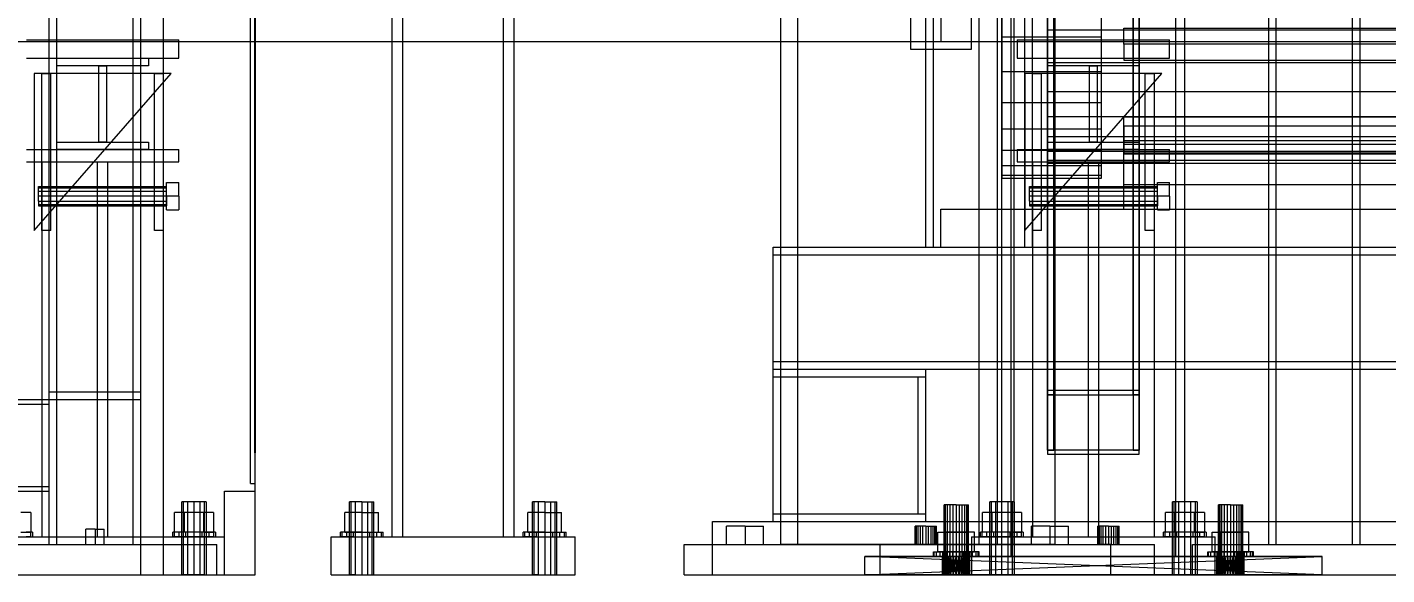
# Model space of a CAD drawing. Header units: millimetres. Extents: x -1970 to 59977, y -65068 to 6837.
# Drawn here: x 1250 to 2142, y -36000 to -35641 of the extents above; entities that cross this region are included whole.
import ezdxf

# ---------------------------------------------------------------- set-up
doc = ezdxf.new("R2010")
doc.units = ezdxf.units.MM
for name, color, linetype, lineweight in [('COTAS_O', 1, 'Continuous', 0), ('frontal_C03', 7, 'Continuous', 0), ('frontal_C04', 7, 'Continuous', 0), ('frontal_dos-mix', 7, 'Continuous', 0), ('frontal_dosificador', 7, 'Continuous', 0), ('frontal_secador', 7, 'Continuous', 0), ('frontal_tolva', 7, 'Continuous', 0)]:
    doc.layers.add(name, color=color, linetype=linetype, lineweight=lineweight)
doc.dimstyles.new('R19_100', dxfattribs={"dimtxt": 250, "dimasz": 150, "dimexe": 150, "dimexo": 80, "dimgap": 100, "dimtad": 1, "dimtih": 1, "dimtoh": 1, "dimdsep": 46, "dimcen": 0.09, "dimadec": 0, "dimazin": 0, "dimtfac": 1, "dimtdec": 4, "dimtofl": 0, "dimtmove": 0, "dimatfit": 3, "dimfxl": 1, "dimtolj": 1, "dimtzin": 0, "dimarcsym": 0})

# ---------------------------------------------------------------- blocks, each defined once
blk = doc.blocks.new('*D47')
at = {"layer": 'COTAS_O', "color": 0, "lineweight": -2, "transparency": 16777216}
for p, q in [((-1400, -35920), (-1400, -35150)), ((1400, -35920), (1400, -35150)), ((-1250, -35300), (1250, -35300))]:
    blk.add_line(p, q, dxfattribs=at)
at = {"layer": 'COTAS_O', "color": 0, "transparency": 16777216}
for points in [[(-1250, -35275), (-1250, -35325), (-1400, -35300)], [(1250, -35275), (1250, -35325), (1400, -35300)]]:
    blk.add_solid(points, dxfattribs=at)
at = {"layer": 'Defpoints', "color": 0, "transparency": 16777216}
for p in [(1400, -35300), (-1400, -36000), (1400, -36000)]:
    blk.add_point(p, dxfattribs=at)

msp = doc.modelspace()

# ---------------------------------------------------------------- linework, layer by layer
at = {"layer": 'frontal_C03'}
for p, q in [((1490, -35975), (1490, -32996.942)), ((1497, -35975), (1497, -32996.942)), ((1563, -35975), (1563, -32996.942)), ((1570, -35975), (1570, -32996.942)), ((1490, -35975), (1490, -33266.434)), ((1497, -35975), (1497, -33266.434)), ((1563, -35975), (1563, -33266.434)), ((1570, -35975), (1570, -33266.434)), ((1490, -35975), (1490, -33805.417)), ((1497, -35975), (1497, -33805.417)), ((1563, -35975), (1563, -33805.417)), ((1570, -35975), (1570, -33805.417)), ((1490, -35975), (1490, -34411.773)), ((1497, -35975), (1497, -34411.773)), ((1563, -35975), (1563, -34411.773)), ((1570, -35975), (1570, -34411.773)), ((1490, -35975), (1490, -35018.129)), ((1497, -35975), (1497, -35018.129)), ((1563, -35975), (1563, -35018.129)), ((1570, -35975), (1570, -35018.129)), ((1490, -35975), (1490, -35477.158)), ((1497, -35975), (1497, -35477.158)), ((1563, -35975), (1563, -35477.158)), ((1570, -35975), (1570, -35477.158)), ((1463.072, -35952), (1462, -35952)), ((1462, -36000), (1462, -35952)), ((1466, -35952), (1463.072, -35952)), ((1463.072, -36000), (1463.072, -35952)), ((1470, -35952), (1466, -35952)), ((1466, -36000), (1466, -35952)), ((1470, -35952), (1474, -35952)), ((1470, -35952), (1470, -36000)), ((1474, -35952), (1476.928, -35952)), ((1474, -36000), (1474, -35952)), ((1476.928, -35952), (1478, -35952)), ((1476.928, -36000), (1476.928, -35952)), ((1478, -36000), (1478, -35952)), ((1583.072, -35952), (1582, -35952)), ((1582, -36000), (1582, -35952)), ((1586, -35952), (1583.072, -35952)), ((1583.072, -36000), (1583.072, -35952)), ((1590, -35952), (1586, -35952)), ((1586, -36000), (1586, -35952)), ((1590, -35952), (1594, -35952)), ((1590, -35952), (1590, -36000)), ((1594, -35952), (1596.928, -35952)), ((1594, -36000), (1594, -35952)), ((1596.928, -35952), (1598, -35952)), ((1596.928, -36000), (1596.928, -35952)), ((1598, -36000), (1598, -35952)), ((1470, -35959.2), (1458.915, -35959.2)), ((1458.915, -35972), (1458.915, -35959.2)), ((1470, -35959.2), (1481.085, -35959.2)), ((1470, -35959.2), (1470, -35972)), ((1481.085, -35972), (1481.085, -35959.2)), ((1590, -35959.2), (1578.915, -35959.2)), ((1578.915, -35972), (1578.915, -35959.2)), ((1590, -35959.2), (1601.085, -35959.2)), ((1590, -35959.2), (1590, -35972)), ((1601.085, -35972), (1601.085, -35959.2)), ((1457.066, -35972), (1456, -35972)), ((1456, -35975), (1456, -35972)), ((1460.101, -35972), (1457.066, -35972)), ((1457.066, -35975), (1457.066, -35972)), ((1458.915, -35972), (1470, -35972)), ((1464.642, -35972), (1460.101, -35972)), ((1460.101, -35975), (1460.101, -35972)), ((1470, -35972), (1464.642, -35972)), ((1464.642, -35975), (1464.642, -35972)), ((1470, -35972), (1475.358, -35972)), ((1470, -35972), (1470, -35975)), ((1470, -35972), (1481.085, -35972)), ((1475.358, -35972), (1479.899, -35972)), ((1475.358, -35975), (1475.358, -35972)), ((1479.899, -35972), (1482.934, -35972)), ((1479.899, -35975), (1479.899, -35972)), ((1482.934, -35972), (1484, -35972)), ((1482.934, -35975), (1482.934, -35972)), ((1484, -35975), (1484, -35972)), ((1577.066, -35972), (1576, -35972)), ((1576, -35975), (1576, -35972)), ((1580.101, -35972), (1577.066, -35972)), ((1577.066, -35975), (1577.066, -35972)), ((1578.915, -35972), (1590, -35972)), ((1584.642, -35972), (1580.101, -35972)), ((1580.101, -35975), (1580.101, -35972)), ((1590, -35972), (1584.642, -35972)), ((1584.642, -35975), (1584.642, -35972)), ((1590, -35972), (1595.358, -35972)), ((1590, -35972), (1590, -35975)), ((1590, -35972), (1601.085, -35972)), ((1595.358, -35972), (1599.899, -35972)), ((1595.358, -35975), (1595.358, -35972)), ((1599.899, -35972), (1602.934, -35972)), ((1599.899, -35975), (1599.899, -35972)), ((1602.934, -35972), (1604, -35972)), ((1602.934, -35975), (1602.934, -35972)), ((1604, -35975), (1604, -35972)), ((1450, -35975), (1610, -35975)), ((1450, -36000), (1450, -35975)), ((1457.066, -35975), (1456, -35975)), ((1460.101, -35975), (1457.066, -35975)), ((1464.642, -35975), (1460.101, -35975)), ((1464.642, -35975), (1470, -35975)), ((1470, -35975), (1475.358, -35975)), ((1475.358, -35975), (1479.899, -35975)), ((1479.899, -35975), (1482.934, -35975)), ((1482.934, -35975), (1484, -35975)), ((1490, -35975), (1497, -35975)), ((1497, -35975), (1563, -35975)), ((1563, -35975), (1570, -35975)), ((1577.066, -35975), (1576, -35975)), ((1580.101, -35975), (1577.066, -35975)), ((1584.642, -35975), (1580.101, -35975)), ((1584.642, -35975), (1590, -35975)), ((1590, -35975), (1595.358, -35975)), ((1595.358, -35975), (1599.899, -35975)), ((1599.899, -35975), (1602.934, -35975)), ((1602.934, -35975), (1604, -35975)), ((1610, -36000), (1610, -35975)), ((1450, -36000), (1610, -36000)), ((1463.072, -36000), (1462, -36000)), ((1466, -36000), (1463.072, -36000)), ((1466, -36000), (1470, -36000)), ((1470, -36000), (1474, -36000)), ((1474, -36000), (1476.928, -36000)), ((1476.928, -36000), (1478, -36000)), ((1583.072, -36000), (1582, -36000)), ((1586, -36000), (1583.072, -36000)), ((1586, -36000), (1590, -36000)), ((1590, -36000), (1594, -36000)), ((1594, -36000), (1596.928, -36000)), ((1596.928, -36000), (1598, -36000))]:
    msp.add_line(p, q, dxfattribs=at)
at = {"layer": 'frontal_C04'}
for p, q in [((1850, -35600), (1850, -35650)), ((1830, -35620), (1830, -35655)), ((1870, -35655), (1870, -35620)), ((650, -35650), (1850, -35650)), ((1250, -35649), (1350, -35649)), ((1350, -35661), (1350, -35649)), ((1850, -35650), (2600, -35650)), ((1900, -35649), (2000, -35649)), ((1900, -35649), (1900, -35661)), ((2000, -35661), (2000, -35649)), ((1250, -35661), (1350, -35661)), ((1270, -35666), (1270, -35661)), ((1270, -35661), (1330, -35661)), ((1330, -35661), (1330, -35666)), ((1830, -35655), (1870, -35655)), ((1900, -35661), (2000, -35661)), ((1920, -35666), (1920, -35661)), ((1920, -35661), (1980, -35661)), ((1980, -35661), (1980, -35666)), ((1255, -35774), (1345, -35671)), ((1345, -35671), (1255, -35671)), ((1255, -35671), (1255, -35774)), ((1260, -35774), (1260, -35671)), ((1260, -35671), (1266, -35671)), ((1266, -35774), (1266, -35671)), ((1330, -35666), (1270, -35666)), ((1297.5, -35716), (1297.5, -35666)), ((1297.5, -35666), (1302.5, -35666)), ((1302.5, -35666), (1302.5, -35716)), ((1334, -35774), (1334, -35671)), ((1334, -35671), (1340, -35671)), ((1340, -35774), (1340, -35671)), ((1905, -35774), (1995, -35671)), ((1995, -35671), (1905, -35671)), ((1905, -35671), (1905, -35774)), ((1910, -35774), (1910, -35671)), ((1910, -35671), (1916, -35671)), ((1916, -35774), (1916, -35671)), ((1980, -35666), (1920, -35666)), ((1947.5, -35716), (1947.5, -35666)), ((1947.5, -35666), (1952.5, -35666)), ((1952.5, -35666), (1952.5, -35716)), ((1984, -35774), (1984, -35671)), ((1984, -35671), (1990, -35671)), ((1990, -35774), (1990, -35671)), ((1250, -35721), (1350, -35721)), ((1270, -35721), (1270, -35716)), ((1270, -35716), (1330, -35716)), ((1330, -35721), (1270, -35721)), ((1302.5, -35716), (1297.5, -35716)), ((1330, -35716), (1330, -35721)), ((1350, -35729), (1350, -35721)), ((1900, -35721), (2000, -35721)), ((1900, -35721), (1900, -35729)), ((1920, -35721), (1920, -35716)), ((1920, -35716), (1980, -35716)), ((1980, -35721), (1920, -35721)), ((1952.5, -35716), (1947.5, -35716)), ((1980, -35716), (1980, -35721)), ((2000, -35729), (2000, -35721)), ((1250, -35729), (1350, -35729)), ((1260, -35729), (1340, -35729)), ((1260, -35729), (1260, -35975)), ((1296.5, -35729), (1303.5, -35729)), ((1296.5, -35729), (1296.5, -35975)), ((1303.5, -35975), (1303.5, -35729)), ((1340, -35975), (1340, -35729)), ((1900, -35729), (2000, -35729)), ((1910, -35729), (1990, -35729)), ((1910, -35729), (1910, -35975)), ((1946.5, -35729), (1953.5, -35729)), ((1946.5, -35729), (1946.5, -35975)), ((1953.5, -35975), (1953.5, -35729)), ((1990, -35975), (1990, -35729)), ((1258, -35745.957), (1258, -35745.1)), ((1258, -35745.1), (1342, -35745.1)), ((1258, -35748.3), (1258, -35745.957)), ((1258, -35745.957), (1342, -35745.957)), ((1258, -35751.5), (1258, -35748.3)), ((1258, -35748.3), (1342, -35748.3)), ((1342, -35751.5), (1342, -35742.493)), ((1342, -35742.493), (1350, -35742.493)), ((1342, -35745.957), (1342, -35745.1)), ((1342, -35748.3), (1342, -35745.957)), ((1342, -35751.5), (1342, -35748.3)), ((1350, -35751.5), (1350, -35742.493)), ((1908, -35745.957), (1908, -35745.1)), ((1908, -35745.1), (1992, -35745.1)), ((1908, -35748.3), (1908, -35745.957)), ((1908, -35745.957), (1992, -35745.957)), ((1908, -35751.5), (1908, -35748.3)), ((1908, -35748.3), (1992, -35748.3)), ((1992, -35751.5), (1992, -35742.493)), ((1992, -35742.493), (2000, -35742.493)), ((1992, -35745.957), (1992, -35745.1)), ((1992, -35748.3), (1992, -35745.957)), ((1992, -35751.5), (1992, -35748.3)), ((2000, -35751.5), (2000, -35742.493)), ((1258, -35754.7), (1258, -35751.5)), ((1342, -35751.5), (1258, -35751.5)), ((1258, -35754.7), (1258, -35757.043)), ((1258, -35754.7), (1342, -35754.7)), ((1258, -35757.043), (1258, -35757.9)), ((1258, -35757.043), (1342, -35757.043)), ((1258, -35757.9), (1342, -35757.9)), ((1342, -35751.5), (1342, -35754.7)), ((1342, -35760.507), (1342, -35751.5)), ((1350, -35751.5), (1342, -35751.5)), ((1342, -35754.7), (1342, -35757.043)), ((1342, -35757.043), (1342, -35757.9)), ((1350, -35751.5), (1350, -35760.507)), ((1908, -35754.7), (1908, -35751.5)), ((1992, -35751.5), (1908, -35751.5)), ((1908, -35754.7), (1908, -35757.043)), ((1908, -35754.7), (1992, -35754.7)), ((1908, -35757.043), (1908, -35757.9)), ((1908, -35757.043), (1992, -35757.043)), ((1908, -35757.9), (1992, -35757.9)), ((1992, -35751.5), (1992, -35754.7)), ((1992, -35760.507), (1992, -35751.5)), ((2000, -35751.5), (1992, -35751.5)), ((1992, -35754.7), (1992, -35757.043)), ((1992, -35757.043), (1992, -35757.9)), ((2000, -35751.5), (2000, -35760.507)), ((1342, -35760.507), (1350, -35760.507)), ((1992, -35760.507), (2000, -35760.507)), ((1266, -35774), (1260, -35774)), ((1340, -35774), (1334, -35774)), ((1916, -35774), (1910, -35774)), ((1990, -35774), (1984, -35774)), ((1353.072, -35952), (1352, -35952)), ((1352, -36000), (1352, -35952)), ((1356, -35952), (1353.072, -35952)), ((1353.072, -36000), (1353.072, -35952)), ((1360, -35952), (1356, -35952)), ((1356, -36000), (1356, -35952)), ((1364, -35952), (1360, -35952)), ((1360, -36000), (1360, -35952)), ((1366.928, -35952), (1364, -35952)), ((1364, -36000), (1364, -35952)), ((1368, -35952), (1366.928, -35952)), ((1366.928, -36000), (1366.928, -35952)), ((1368, -35952), (1368, -36000)), ((1883.072, -35952), (1882, -35952)), ((1882, -36000), (1882, -35952)), ((1886, -35952), (1883.072, -35952)), ((1883.072, -36000), (1883.072, -35952)), ((1890, -35952), (1886, -35952)), ((1886, -36000), (1886, -35952)), ((1894, -35952), (1890, -35952)), ((1890, -36000), (1890, -35952)), ((1896.928, -35952), (1894, -35952)), ((1894, -36000), (1894, -35952)), ((1898, -35952), (1896.928, -35952)), ((1896.928, -36000), (1896.928, -35952)), ((1898, -35952), (1898, -36000)), ((2003.072, -35952), (2002, -35952)), ((2002, -36000), (2002, -35952)), ((2006, -35952), (2003.072, -35952)), ((2003.072, -36000), (2003.072, -35952)), ((2010, -35952), (2006, -35952)), ((2006, -36000), (2006, -35952)), ((2014, -35952), (2010, -35952)), ((2010, -36000), (2010, -35952)), ((2016.928, -35952), (2014, -35952)), ((2014, -36000), (2014, -35952)), ((2018, -35952), (2016.928, -35952)), ((2016.928, -36000), (2016.928, -35952)), ((2018, -35952), (2018, -36000)), ((1252.8, -35959.2), (1246.4, -35959.2)), ((1252.8, -35959.2), (1252.8, -35972)), ((1353.6, -35959.2), (1347.2, -35959.2)), ((1347.2, -35972), (1347.2, -35959.2)), ((1366.4, -35959.2), (1353.6, -35959.2)), ((1353.6, -35972), (1353.6, -35959.2)), ((1372.8, -35959.2), (1366.4, -35959.2)), ((1366.4, -35972), (1366.4, -35959.2)), ((1372.8, -35959.2), (1372.8, -35972)), ((1883.6, -35959.2), (1877.2, -35959.2)), ((1877.2, -35972), (1877.2, -35959.2)), ((1896.4, -35959.2), (1883.6, -35959.2)), ((1883.6, -35972), (1883.6, -35959.2)), ((1902.8, -35959.2), (1896.4, -35959.2)), ((1896.4, -35972), (1896.4, -35959.2)), ((1902.8, -35959.2), (1902.8, -35972)), ((2003.6, -35959.2), (1997.2, -35959.2)), ((1997.2, -35972), (1997.2, -35959.2)), ((2016.4, -35959.2), (2003.6, -35959.2)), ((2003.6, -35972), (2003.6, -35959.2)), ((2022.8, -35959.2), (2016.4, -35959.2)), ((2016.4, -35972), (2016.4, -35959.2)), ((2022.8, -35959.2), (2022.8, -35972)), ((1246.4, -35972), (1252.8, -35972)), ((1252.934, -35972), (1249.899, -35972)), ((1254, -35972), (1252.934, -35972)), ((1252.934, -35975), (1252.934, -35972)), ((1254, -35972), (1254, -35975)), ((1347.066, -35972), (1346, -35972)), ((1346, -35975), (1346, -35972)), ((1350.101, -35972), (1347.066, -35972)), ((1347.066, -35975), (1347.066, -35972)), ((1353.6, -35972), (1347.2, -35972)), ((1354.642, -35972), (1350.101, -35972)), ((1350.101, -35975), (1350.101, -35972)), ((1366.4, -35972), (1353.6, -35972)), ((1360, -35972), (1354.642, -35972)), ((1354.642, -35975), (1354.642, -35972)), ((1365.358, -35972), (1360, -35972)), ((1360, -35975), (1360, -35972)), ((1369.899, -35972), (1365.358, -35972)), ((1365.358, -35975), (1365.358, -35972)), ((1366.4, -35972), (1372.8, -35972)), ((1372.934, -35972), (1369.899, -35972)), ((1369.899, -35975), (1369.899, -35972)), ((1374, -35972), (1372.934, -35972)), ((1372.934, -35975), (1372.934, -35972)), ((1374, -35972), (1374, -35975)), ((1877.066, -35972), (1876, -35972)), ((1876, -35975), (1876, -35972)), ((1880.101, -35972), (1877.066, -35972)), ((1877.066, -35975), (1877.066, -35972)), ((1883.6, -35972), (1877.2, -35972)), ((1884.642, -35972), (1880.101, -35972)), ((1880.101, -35975), (1880.101, -35972)), ((1896.4, -35972), (1883.6, -35972)), ((1890, -35972), (1884.642, -35972)), ((1884.642, -35975), (1884.642, -35972)), ((1895.358, -35972), (1890, -35972)), ((1890, -35975), (1890, -35972)), ((1899.899, -35972), (1895.358, -35972)), ((1895.358, -35975), (1895.358, -35972)), ((1896.4, -35972), (1902.8, -35972)), ((1902.934, -35972), (1899.899, -35972)), ((1899.899, -35975), (1899.899, -35972)), ((1904, -35972), (1902.934, -35972)), ((1902.934, -35975), (1902.934, -35972)), ((1904, -35972), (1904, -35975)), ((1997.066, -35972), (1996, -35972)), ((1996, -35975), (1996, -35972)), ((2000.101, -35972), (1997.066, -35972)), ((1997.066, -35975), (1997.066, -35972)), ((2003.6, -35972), (1997.2, -35972)), ((2004.642, -35972), (2000.101, -35972)), ((2000.101, -35975), (2000.101, -35972)), ((2016.4, -35972), (2003.6, -35972)), ((2010, -35972), (2004.642, -35972)), ((2004.642, -35975), (2004.642, -35972)), ((2015.358, -35972), (2010, -35972)), ((2010, -35975), (2010, -35972)), ((2019.899, -35972), (2015.358, -35972)), ((2015.358, -35975), (2015.358, -35972)), ((2016.4, -35972), (2022.8, -35972)), ((2022.934, -35972), (2019.899, -35972)), ((2019.899, -35975), (2019.899, -35972)), ((2024, -35972), (2022.934, -35972)), ((2022.934, -35975), (2022.934, -35972)), ((2024, -35972), (2024, -35975)), ((1220, -35975), (1380, -35975)), ((1252.934, -35975), (1249.899, -35975)), ((1252.934, -35975), (1254, -35975)), ((1260, -35975), (1340, -35975)), ((1296.5, -35975), (1303.5, -35975)), ((1347.066, -35975), (1346, -35975)), ((1350.101, -35975), (1347.066, -35975)), ((1354.642, -35975), (1350.101, -35975)), ((1360, -35975), (1354.642, -35975)), ((1365.358, -35975), (1360, -35975)), ((1369.899, -35975), (1365.358, -35975)), ((1372.934, -35975), (1369.899, -35975)), ((1372.934, -35975), (1374, -35975)), ((1380, -36000), (1380, -35975)), ((1870, -35975), (2030, -35975)), ((1870, -35975), (1870, -36000)), ((1877.066, -35975), (1876, -35975)), ((1880.101, -35975), (1877.066, -35975)), ((1884.642, -35975), (1880.101, -35975)), ((1890, -35975), (1884.642, -35975)), ((1895.358, -35975), (1890, -35975)), ((1899.899, -35975), (1895.358, -35975)), ((1902.934, -35975), (1899.899, -35975)), ((1902.934, -35975), (1904, -35975)), ((1910, -35975), (1990, -35975)), ((1946.5, -35975), (1953.5, -35975)), ((1997.066, -35975), (1996, -35975)), ((2000.101, -35975), (1997.066, -35975)), ((2004.642, -35975), (2000.101, -35975)), ((2010, -35975), (2004.642, -35975)), ((2015.358, -35975), (2010, -35975)), ((2019.899, -35975), (2015.358, -35975)), ((2022.934, -35975), (2019.899, -35975)), ((2022.934, -35975), (2024, -35975)), ((2030, -36000), (2030, -35975)), ((1220, -36000), (1380, -36000)), ((1353.072, -36000), (1352, -36000)), ((1356, -36000), (1353.072, -36000)), ((1360, -36000), (1356, -36000)), ((1364, -36000), (1360, -36000)), ((1366.928, -36000), (1364, -36000)), ((1366.928, -36000), (1368, -36000)), ((1870, -36000), (2030, -36000)), ((1883.072, -36000), (1882, -36000)), ((1886, -36000), (1883.072, -36000)), ((1890, -36000), (1886, -36000)), ((1894, -36000), (1890, -36000)), ((1896.928, -36000), (1894, -36000)), ((1896.928, -36000), (1898, -36000)), ((2003.072, -36000), (2002, -36000)), ((2006, -36000), (2003.072, -36000)), ((2010, -36000), (2006, -36000)), ((2014, -36000), (2010, -36000)), ((2016.928, -36000), (2014, -36000)), ((2016.928, -36000), (2018, -36000))]:
    msp.add_line(p, q, dxfattribs=at)
at = {"layer": 'frontal_dos-mix'}
for p, q in [((1875, -35980), (1875, -33577.5)), ((1925, -35980), (1925, -33577.5)), ((1833.239, -35968), (1833, -35968)), ((1833, -35980), (1833, -35968)), ((1833.938, -35968), (1833.239, -35968)), ((1833.239, -35980), (1833.239, -35968)), ((1835.05, -35968), (1833.938, -35968)), ((1833.938, -35980), (1833.938, -35968)), ((1836.5, -35968), (1835.05, -35968)), ((1835.05, -35980), (1835.05, -35968)), ((1838.188, -35968), (1836.5, -35968)), ((1836.5, -35980), (1836.5, -35968)), ((1840, -35968), (1838.188, -35968)), ((1838.188, -35980), (1838.188, -35968)), ((1840, -35968), (1841.812, -35968)), ((1840, -35968), (1840, -35980)), ((1841.812, -35968), (1843.5, -35968)), ((1841.812, -35980), (1841.812, -35968)), ((1843.5, -35968), (1844.95, -35968)), ((1843.5, -35980), (1843.5, -35968)), ((1844.95, -35968), (1846.062, -35968)), ((1844.95, -35980), (1844.95, -35968)), ((1846.062, -35968), (1846.761, -35968)), ((1846.062, -35980), (1846.062, -35968)), ((1846.761, -35968), (1847, -35968)), ((1846.761, -35980), (1846.761, -35968)), ((1847, -35980), (1847, -35968)), ((1953.239, -35968), (1953, -35968)), ((1953, -35980), (1953, -35968)), ((1953.938, -35968), (1953.239, -35968)), ((1953.239, -35980), (1953.239, -35968)), ((1955.05, -35968), (1953.938, -35968)), ((1953.938, -35980), (1953.938, -35968)), ((1956.5, -35968), (1955.05, -35968)), ((1955.05, -35980), (1955.05, -35968)), ((1958.188, -35968), (1956.5, -35968)), ((1956.5, -35980), (1956.5, -35968)), ((1960, -35968), (1958.188, -35968)), ((1958.188, -35980), (1958.188, -35968)), ((1960, -35968), (1961.812, -35968)), ((1960, -35968), (1960, -35980)), ((1961.812, -35968), (1963.5, -35968)), ((1961.812, -35980), (1961.812, -35968)), ((1963.5, -35968), (1964.95, -35968)), ((1963.5, -35980), (1963.5, -35968)), ((1964.95, -35968), (1966.062, -35968)), ((1964.95, -35980), (1964.95, -35968)), ((1966.062, -35968), (1966.761, -35968)), ((1966.062, -35980), (1966.062, -35968)), ((1966.761, -35968), (1967, -35968)), ((1966.761, -35980), (1966.761, -35968)), ((1967, -35980), (1967, -35968)), ((1810, -35980), (1990, -35980)), ((1810, -36000), (1810, -35980)), ((1833.239, -35980), (1833, -35980)), ((1833.938, -35980), (1833.239, -35980)), ((1835.05, -35980), (1833.938, -35980)), ((1836.5, -35980), (1835.05, -35980)), ((1838.188, -35980), (1836.5, -35980)), ((1840, -35980), (1838.188, -35980)), ((1841.812, -35980), (1840, -35980)), ((1841.812, -35980), (1843.5, -35980)), ((1843.5, -35980), (1844.95, -35980)), ((1844.95, -35980), (1846.062, -35980)), ((1846.062, -35980), (1846.761, -35980)), ((1846.761, -35980), (1847, -35980)), ((1925, -35980), (1875, -35980)), ((1953.239, -35980), (1953, -35980)), ((1953.938, -35980), (1953.239, -35980)), ((1955.05, -35980), (1953.938, -35980)), ((1956.5, -35980), (1955.05, -35980)), ((1958.188, -35980), (1956.5, -35980)), ((1960, -35980), (1958.188, -35980)), ((1961.812, -35980), (1960, -35980)), ((1961.812, -35980), (1963.5, -35980)), ((1963.5, -35980), (1964.95, -35980)), ((1964.95, -35980), (1966.062, -35980)), ((1966.062, -35980), (1966.761, -35980)), ((1966.761, -35980), (1967, -35980)), ((1990, -36000), (1990, -35980)), ((1810, -36000), (1990, -36000))]:
    msp.add_line(p, q, dxfattribs=at)
at = {"layer": 'frontal_dosificador'}
for p, q in [((1890, -35988), (1890, -34000)), ((1896, -35988), (1896, -34000)), ((2004, -35988), (2004, -34000)), ((2010, -35988), (2010, -34000)), ((1920, -35879.096), (1920, -34129.096)), ((1920, -34131.884), (1920, -35881.884)), ((1924, -34131.884), (1924, -35881.884)), ((1976, -35881.884), (1976, -34131.884)), ((1980, -34129.096), (1980, -35879.096)), ((1980, -35881.884), (1980, -34131.884)), ((1920, -35918.116), (1920, -34168.116)), ((1920, -34170.904), (1920, -35920.904)), ((1924, -35918.116), (1924, -34168.116)), ((1976, -34168.116), (1976, -35918.116)), ((1980, -34168.116), (1980, -35918.116)), ((1980, -35920.904), (1980, -34170.904)), ((1980, -35879.096), (1920, -35879.096)), ((1920, -35879.096), (1920, -35881.884)), ((1920, -35881.884), (1980, -35881.884)), ((1924, -35881.884), (1920, -35881.884)), ((1920, -35881.884), (1920, -35918.116)), ((1924, -35918.116), (1924, -35881.884)), ((1980, -35881.884), (1976, -35881.884)), ((1976, -35881.884), (1976, -35918.116)), ((1980, -35881.884), (1980, -35879.096)), ((1980, -35918.116), (1980, -35881.884)), ((1980, -35918.116), (1920, -35918.116)), ((1920, -35918.116), (1920, -35920.904)), ((1920, -35918.116), (1924, -35918.116)), ((1976, -35918.116), (1980, -35918.116)), ((1980, -35920.904), (1980, -35918.116)), ((1920, -35920.904), (1980, -35920.904)), ((1852.273, -35954), (1852, -35954)), ((1852, -36000), (1852, -35954)), ((1853.072, -35954), (1852.273, -35954)), ((1852.273, -36000), (1852.273, -35954)), ((1854.343, -35954), (1853.072, -35954)), ((1853.072, -36000), (1853.072, -35954)), ((1856, -35954), (1854.343, -35954)), ((1854.343, -36000), (1854.343, -35954)), ((1857.929, -35954), (1856, -35954)), ((1856, -36000), (1856, -35954)), ((1860, -35954), (1857.929, -35954)), ((1857.929, -36000), (1857.929, -35954)), ((1860, -35954), (1862.071, -35954)), ((1860, -35954), (1860, -36000)), ((1862.071, -35954), (1864, -35954)), ((1862.071, -36000), (1862.071, -35954)), ((1864, -35954), (1865.657, -35954)), ((1864, -36000), (1864, -35954)), ((1865.657, -35954), (1866.928, -35954)), ((1865.657, -36000), (1865.657, -35954)), ((1866.928, -35954), (1867.727, -35954)), ((1866.928, -36000), (1866.928, -35954)), ((1867.727, -35954), (1868, -35954)), ((1867.727, -36000), (1867.727, -35954)), ((1868, -36000), (1868, -35954)), ((2032.273, -35954), (2032, -35954)), ((2032, -36000), (2032, -35954)), ((2033.072, -35954), (2032.273, -35954)), ((2032.273, -36000), (2032.273, -35954)), ((2034.343, -35954), (2033.072, -35954)), ((2033.072, -36000), (2033.072, -35954)), ((2036, -35954), (2034.343, -35954)), ((2034.343, -36000), (2034.343, -35954)), ((2037.929, -35954), (2036, -35954)), ((2036, -36000), (2036, -35954)), ((2040, -35954), (2037.929, -35954)), ((2037.929, -36000), (2037.929, -35954)), ((2040, -35954), (2042.071, -35954)), ((2040, -35954), (2040, -36000)), ((2042.071, -35954), (2044, -35954)), ((2042.071, -36000), (2042.071, -35954)), ((2044, -35954), (2045.657, -35954)), ((2044, -36000), (2044, -35954)), ((2045.657, -35954), (2046.928, -35954)), ((2045.657, -36000), (2045.657, -35954)), ((2046.928, -35954), (2047.727, -35954)), ((2046.928, -36000), (2046.928, -35954)), ((2047.727, -35954), (2048, -35954)), ((2047.727, -36000), (2047.727, -35954)), ((2048, -36000), (2048, -35954)), ((1848.006, -35985), (1848.006, -35972)), ((1848.006, -35972), (1860, -35972)), ((1848.006, -35972), (1853.072, -35972)), ((1860, -35972), (1853.072, -35972)), ((1853.072, -35972), (1853.072, -35985)), ((1871.994, -35972), (1860, -35972)), ((1860, -35972), (1860, -35985)), ((1860, -35972), (1866.928, -35972)), ((1866.928, -35972), (1866.928, -35985)), ((1871.994, -35972), (1866.928, -35972)), ((1871.994, -35985), (1871.994, -35972)), ((2028.006, -35985), (2028.006, -35972)), ((2028.006, -35972), (2040, -35972)), ((2028.006, -35972), (2033.072, -35972)), ((2040, -35972), (2033.072, -35972)), ((2033.072, -35972), (2033.072, -35985)), ((2051.994, -35972), (2040, -35972)), ((2040, -35972), (2040, -35985)), ((2040, -35972), (2046.928, -35972)), ((2046.928, -35972), (2046.928, -35985)), ((2051.994, -35972), (2046.928, -35972)), ((2051.994, -35985), (2051.994, -35972)), ((2040, -35988), (1800, -35988)), ((1800, -35988), (2038.244, -35988)), ((1800, -35988), (1860, -35988)), ((1861.756, -35988), (1800, -35988)), ((1800, -35988), (1858.244, -35988)), ((2100, -35988), (1800, -35988)), ((1800, -35988), (2036.556, -35988)), ((1863.444, -35988), (1800, -35988)), ((1800, -35988), (1856.556, -35988)), ((1800, -35988), (2035, -35988)), ((1865, -35988), (1800, -35988)), ((1800, -35988), (1855, -35988)), ((1800, -35988), (2033.636, -35988)), ((1800, -35988), (1853.636, -35988)), ((1800, -35988), (2032.517, -35988)), ((1800, -35988), (1852.517, -35988)), ((1800, -35988), (2031.685, -35988)), ((1800, -35988), (1851.685, -35988)), ((1800, -35988), (2031.173, -35988)), ((1800, -35988), (1851.173, -35988)), ((1800, -35988), (2031, -35988)), ((1800, -35988), (1851, -35988)), ((2041.756, -35988), (1800, -35988)), ((1800, -36000), (1800, -35988)), ((2100, -36000), (1800, -35988)), ((1800, -36000), (2100, -35988)), ((1845, -35988), (1845, -35985)), ((1845, -35985), (1845.511, -35985)), ((1845, -35985), (1851, -35985)), ((1845.511, -35988), (1845, -35988)), ((1851, -35988), (1845, -35988)), ((1845.511, -35988), (1845.511, -35985)), ((1845.511, -35985), (1847.01, -35985)), ((1845.511, -35985), (1851.307, -35985)), ((1847.01, -35988), (1845.511, -35988)), ((1851.307, -35988), (1845.511, -35988)), ((1847.01, -35988), (1847.01, -35985)), ((1847.01, -35985), (1849.393, -35985)), ((1847.01, -35985), (1852.206, -35985)), ((1849.393, -35988), (1847.01, -35988)), ((1852.206, -35988), (1847.01, -35988)), ((1860, -35985), (1848.006, -35985)), ((1853.072, -35985), (1848.006, -35985)), ((1849.393, -35988), (1849.393, -35985)), ((1849.393, -35985), (1852.5, -35985)), ((1849.393, -35985), (1853.636, -35985)), ((1852.5, -35988), (1849.393, -35988)), ((1853.636, -35988), (1849.393, -35988)), ((1851.307, -35985), (1851, -35985)), ((1851, -35985), (1851, -35988)), ((1851, -35988), (1851.173, -35988)), ((1860, -35988), (1851, -35988)), ((1858.244, -35988), (1851, -35988)), ((1856.556, -35988), (1851, -35988)), ((1855, -35988), (1851, -35988)), ((1853.636, -35988), (1851, -35988)), ((1852.517, -35988), (1851, -35988)), ((1851, -36000), (1851.173, -35988)), ((1851, -36000), (1851, -35988)), ((1851.173, -36000), (1851, -35988)), ((1851, -35988), (1851.307, -35988)), ((1851.173, -35988), (1851.685, -35988)), ((1860, -35988), (1851.173, -35988)), ((1851.173, -36000), (1851.685, -35988)), ((1851.173, -36000), (1851.173, -35988)), ((1851.685, -36000), (1851.173, -35988)), ((1852.206, -35985), (1851.307, -35985)), ((1851.307, -35985), (1851.307, -35988)), ((1851.307, -35988), (1852.206, -35988)), ((1851.685, -35988), (1852.517, -35988)), ((1860, -35988), (1851.685, -35988)), ((1851.685, -36000), (1852.517, -35988)), ((1851.685, -36000), (1851.685, -35988)), ((1852.517, -36000), (1851.685, -35988)), ((1853.636, -35985), (1852.206, -35985)), ((1852.206, -35985), (1852.206, -35988)), ((1852.206, -35988), (1853.636, -35988)), ((1852.5, -35988), (1852.5, -35985)), ((1852.5, -35985), (1856.118, -35985)), ((1852.5, -35985), (1855.5, -35985)), ((1856.118, -35988), (1852.5, -35988)), ((1855.5, -35988), (1852.5, -35988)), ((1852.517, -35988), (1853.636, -35988)), ((1860, -35988), (1852.517, -35988)), ((1852.517, -36000), (1853.636, -35988)), ((1852.517, -36000), (1852.517, -35988)), ((1853.636, -36000), (1852.517, -35988)), ((1853.072, -35985), (1860, -35985)), ((1855.5, -35985), (1853.636, -35985)), ((1853.636, -35985), (1853.636, -35988)), ((1853.636, -35988), (1855, -35988)), ((1860, -35988), (1853.636, -35988)), ((1853.636, -36000), (1855, -35988)), ((1853.636, -36000), (1853.636, -35988)), ((1855, -36000), (1853.636, -35988)), ((1853.636, -35988), (1855.5, -35988)), ((1855, -35988), (1856.556, -35988)), ((1860, -35988), (1855, -35988)), ((1855, -36000), (1856.556, -35988)), ((1855, -36000), (1855, -35988)), ((1856.556, -36000), (1855, -35988)), ((1857.671, -35985), (1855.5, -35985)), ((1855.5, -35985), (1855.5, -35988)), ((1855.5, -35988), (1857.671, -35988)), ((1856.118, -35988), (1856.118, -35985)), ((1856.118, -35985), (1860, -35985)), ((1856.118, -35985), (1857.671, -35985)), ((1860, -35988), (1856.118, -35988)), ((1857.671, -35988), (1856.118, -35988)), ((1856.556, -35988), (1858.244, -35988)), ((1860, -35988), (1856.556, -35988)), ((1856.556, -36000), (1858.244, -35988)), ((1856.556, -36000), (1856.556, -35988)), ((1858.244, -36000), (1856.556, -35988)), ((1860, -35985), (1857.671, -35985)), ((1857.671, -35985), (1857.671, -35988)), ((1857.671, -35988), (1860, -35988)), ((1858.244, -35988), (1860, -35988)), ((1858.244, -36000), (1860, -35988)), ((1858.244, -36000), (1858.244, -35988)), ((1860, -36000), (1858.244, -35988)), ((1863.882, -35985), (1860, -35985)), ((1860, -35985), (1860, -35988)), ((1860, -35985), (1862.329, -35985)), ((1860, -35985), (1871.994, -35985)), ((1866.928, -35985), (1860, -35985)), ((1860, -35988), (1861.756, -35988)), ((1860, -35988), (1863.444, -35988)), ((1860, -35988), (1865, -35988)), ((1860, -35988), (1866.364, -35988)), ((1860, -35988), (1867.483, -35988)), ((1860, -35988), (1868.315, -35988)), ((1860, -35988), (1868.827, -35988)), ((1860, -35988), (1869, -35988)), ((1860, -35988), (1860, -36000)), ((1861.756, -36000), (1860, -35988)), ((1860, -36000), (1861.756, -35988)), ((1860, -35988), (1863.882, -35988)), ((1862.329, -35988), (1860, -35988)), ((1861.756, -35988), (1863.444, -35988)), ((1861.756, -35988), (1869, -35988)), ((1861.756, -36000), (1861.756, -35988)), ((1863.444, -36000), (1861.756, -35988)), ((1861.756, -36000), (1863.444, -35988)), ((1862.329, -35985), (1862.329, -35988)), ((1863.882, -35985), (1862.329, -35985)), ((1862.329, -35985), (1864.5, -35985)), ((1862.329, -35988), (1863.882, -35988)), ((1864.5, -35988), (1862.329, -35988)), ((1863.444, -35988), (1865, -35988)), ((1863.444, -35988), (1869, -35988)), ((1863.444, -36000), (1863.444, -35988)), ((1865, -36000), (1863.444, -35988)), ((1863.444, -36000), (1865, -35988)), ((1863.882, -35988), (1863.882, -35985)), ((1867.5, -35985), (1863.882, -35985)), ((1863.882, -35988), (1867.5, -35988)), ((1864.5, -35985), (1864.5, -35988)), ((1867.5, -35985), (1864.5, -35985)), ((1864.5, -35985), (1866.364, -35985)), ((1864.5, -35988), (1867.5, -35988)), ((1866.364, -35988), (1864.5, -35988)), ((1866.364, -35988), (1865, -35988)), ((1865, -35988), (1869, -35988)), ((1865, -35988), (2033.636, -35988)), ((2040, -35988), (1865, -35988)), ((1865, -36000), (1865, -35988)), ((1866.364, -36000), (1865, -35988)), ((1865, -36000), (1866.364, -35988)), ((1866.364, -35985), (1866.364, -35988)), ((1870.607, -35985), (1866.364, -35985)), ((1866.364, -35985), (1867.794, -35985)), ((1867.483, -35988), (1866.364, -35988)), ((1866.364, -35988), (1869, -35988)), ((1866.364, -35988), (2033.636, -35988)), ((1866.364, -35988), (2031, -35988)), ((1866.364, -35988), (2031.173, -35988)), ((1866.364, -35988), (2031.685, -35988)), ((1866.364, -35988), (2032.517, -35988)), ((2040, -35988), (1866.364, -35988)), ((1866.364, -36000), (1866.364, -35988)), ((1867.483, -36000), (1866.364, -35988)), ((1866.364, -36000), (1867.483, -35988)), ((1866.364, -35988), (1870.607, -35988)), ((1867.794, -35988), (1866.364, -35988)), ((1866.928, -35985), (1871.994, -35985)), ((1868.315, -35988), (1867.483, -35988)), ((1867.483, -35988), (1869, -35988)), ((1867.483, -35988), (2033.636, -35988)), ((2040, -35988), (1867.483, -35988)), ((1867.483, -36000), (1867.483, -35988)), ((1868.315, -36000), (1867.483, -35988)), ((1867.483, -36000), (1868.315, -35988)), ((1867.5, -35988), (1867.5, -35985)), ((1870.607, -35985), (1867.5, -35985)), ((1867.5, -35988), (1870.607, -35988)), ((1867.794, -35985), (1867.794, -35988)), ((1872.99, -35985), (1867.794, -35985)), ((1867.794, -35985), (1868.693, -35985)), ((1867.794, -35988), (1872.99, -35988)), ((1868.693, -35988), (1867.794, -35988)), ((1868.827, -35988), (1868.315, -35988)), ((1868.315, -35988), (1869, -35988)), ((1868.315, -35988), (2033.636, -35988)), ((2040, -35988), (1868.315, -35988)), ((1868.315, -36000), (1868.315, -35988)), ((1868.827, -36000), (1868.315, -35988)), ((1868.315, -36000), (1868.827, -35988)), ((1868.693, -35985), (1868.693, -35988)), ((1874.489, -35985), (1868.693, -35985)), ((1868.693, -35985), (1869, -35985)), ((1868.693, -35988), (1874.489, -35988)), ((1869, -35988), (1868.693, -35988)), ((1869, -35988), (1868.827, -35988)), ((1868.827, -35988), (2033.636, -35988)), ((1868.827, -35988), (2040, -35988)), ((1868.827, -36000), (1868.827, -35988)), ((1869, -36000), (1868.827, -35988)), ((1868.827, -36000), (1869, -35988)), ((1869, -35985), (1869, -35988)), ((1875, -35985), (1869, -35985)), ((1869, -35988), (2033.636, -35988)), ((1869, -35988), (2035, -35988)), ((1869, -35988), (2036.556, -35988)), ((1869, -35988), (2038.244, -35988)), ((1869, -35988), (2040, -35988)), ((1869, -36000), (1869, -35988)), ((1869, -35988), (1875, -35988)), ((1870.607, -35988), (1870.607, -35985)), ((1872.99, -35985), (1870.607, -35985)), ((1870.607, -35988), (1872.99, -35988)), ((1872.99, -35988), (1872.99, -35985)), ((1874.489, -35985), (1872.99, -35985)), ((1872.99, -35988), (1874.489, -35988)), ((1874.489, -35988), (1874.489, -35985)), ((1875, -35985), (1874.489, -35985)), ((1874.489, -35988), (1875, -35988)), ((1875, -35988), (1875, -35985)), ((1890, -35988), (1896, -35988)), ((1896, -35988), (2004, -35988)), ((2004, -35988), (2010, -35988)), ((2025, -35988), (2025, -35985)), ((2025, -35985), (2025.511, -35985)), ((2025, -35985), (2031, -35985)), ((2025.511, -35988), (2025, -35988)), ((2031, -35988), (2025, -35988)), ((2025.511, -35988), (2025.511, -35985)), ((2025.511, -35985), (2027.01, -35985)), ((2025.511, -35985), (2031.307, -35985)), ((2027.01, -35988), (2025.511, -35988)), ((2031.307, -35988), (2025.511, -35988)), ((2027.01, -35988), (2027.01, -35985)), ((2027.01, -35985), (2029.393, -35985)), ((2027.01, -35985), (2032.206, -35985)), ((2029.393, -35988), (2027.01, -35988)), ((2032.206, -35988), (2027.01, -35988)), ((2040, -35985), (2028.006, -35985)), ((2033.072, -35985), (2028.006, -35985)), ((2029.393, -35988), (2029.393, -35985)), ((2029.393, -35985), (2032.5, -35985)), ((2029.393, -35985), (2033.636, -35985)), ((2032.5, -35988), (2029.393, -35988)), ((2033.636, -35988), (2029.393, -35988)), ((2031.307, -35985), (2031, -35985)), ((2031, -35985), (2031, -35988)), ((2031, -35988), (2031.173, -35988)), ((2040, -35988), (2031, -35988)), ((2038.244, -35988), (2031, -35988)), ((2036.556, -35988), (2031, -35988)), ((2035, -35988), (2031, -35988)), ((2033.636, -35988), (2031, -35988)), ((2031, -36000), (2031.173, -35988)), ((2031, -36000), (2031, -35988)), ((2031.173, -36000), (2031, -35988)), ((2031, -35988), (2031.307, -35988)), ((2031.173, -35988), (2031.685, -35988)), ((2040, -35988), (2031.173, -35988)), ((2031.173, -36000), (2031.685, -35988)), ((2031.173, -36000), (2031.173, -35988)), ((2031.685, -36000), (2031.173, -35988)), ((2032.206, -35985), (2031.307, -35985)), ((2031.307, -35985), (2031.307, -35988)), ((2031.307, -35988), (2032.206, -35988)), ((2031.685, -35988), (2032.517, -35988)), ((2040, -35988), (2031.685, -35988)), ((2031.685, -36000), (2032.517, -35988)), ((2031.685, -36000), (2031.685, -35988)), ((2032.517, -36000), (2031.685, -35988)), ((2033.636, -35985), (2032.206, -35985)), ((2032.206, -35985), (2032.206, -35988)), ((2032.206, -35988), (2033.636, -35988)), ((2032.5, -35988), (2032.5, -35985)), ((2032.5, -35985), (2036.118, -35985)), ((2032.5, -35985), (2035.5, -35985)), ((2036.118, -35988), (2032.5, -35988)), ((2035.5, -35988), (2032.5, -35988)), ((2032.517, -35988), (2033.636, -35988)), ((2040, -35988), (2032.517, -35988)), ((2032.517, -36000), (2033.636, -35988)), ((2032.517, -36000), (2032.517, -35988)), ((2033.636, -36000), (2032.517, -35988)), ((2033.072, -35985), (2040, -35985)), ((2035.5, -35985), (2033.636, -35985)), ((2033.636, -35985), (2033.636, -35988)), ((2033.636, -35988), (2035, -35988)), ((2040, -35988), (2033.636, -35988)), ((2033.636, -36000), (2035, -35988)), ((2033.636, -36000), (2033.636, -35988)), ((2035, -36000), (2033.636, -35988)), ((2033.636, -35988), (2035.5, -35988)), ((2035, -35988), (2036.556, -35988)), ((2040, -35988), (2035, -35988)), ((2035, -36000), (2036.556, -35988)), ((2035, -36000), (2035, -35988)), ((2036.556, -36000), (2035, -35988)), ((2037.671, -35985), (2035.5, -35985)), ((2035.5, -35985), (2035.5, -35988)), ((2035.5, -35988), (2037.671, -35988)), ((2036.118, -35988), (2036.118, -35985)), ((2036.118, -35985), (2040, -35985)), ((2036.118, -35985), (2037.671, -35985)), ((2040, -35988), (2036.118, -35988)), ((2037.671, -35988), (2036.118, -35988)), ((2036.556, -35988), (2038.244, -35988)), ((2040, -35988), (2036.556, -35988)), ((2036.556, -36000), (2038.244, -35988)), ((2036.556, -36000), (2036.556, -35988)), ((2038.244, -36000), (2036.556, -35988)), ((2040, -35985), (2037.671, -35985)), ((2037.671, -35985), (2037.671, -35988)), ((2037.671, -35988), (2040, -35988)), ((2038.244, -35988), (2040, -35988)), ((2038.244, -36000), (2040, -35988)), ((2038.244, -36000), (2038.244, -35988)), ((2040, -36000), (2038.244, -35988)), ((2043.882, -35985), (2040, -35985)), ((2040, -35985), (2040, -35988)), ((2040, -35985), (2042.329, -35985)), ((2040, -35985), (2051.994, -35985)), ((2046.928, -35985), (2040, -35985)), ((2040, -35988), (2041.756, -35988)), ((2040, -35988), (2100, -35988)), ((2040, -35988), (2040, -36000)), ((2041.756, -36000), (2040, -35988)), ((2040, -36000), (2041.756, -35988)), ((2040, -35988), (2043.882, -35988)), ((2042.329, -35988), (2040, -35988)), ((2041.756, -35988), (2100, -35988)), ((2043.444, -35988), (2041.756, -35988)), ((2041.756, -35988), (2045, -35988)), ((2041.756, -35988), (2046.364, -35988)), ((2041.756, -35988), (2047.483, -35988)), ((2041.756, -35988), (2048.315, -35988)), ((2041.756, -35988), (2048.827, -35988)), ((2041.756, -35988), (2049, -35988)), ((2041.756, -36000), (2041.756, -35988)), ((2043.444, -36000), (2041.756, -35988)), ((2041.756, -36000), (2043.444, -35988)), ((2042.329, -35985), (2042.329, -35988)), ((2043.882, -35985), (2042.329, -35985)), ((2042.329, -35985), (2044.5, -35985)), ((2042.329, -35988), (2043.882, -35988)), ((2044.5, -35988), (2042.329, -35988)), ((2043.444, -35988), (2100, -35988)), ((2045, -35988), (2043.444, -35988)), ((2043.444, -35988), (2049, -35988)), ((2043.444, -36000), (2043.444, -35988)), ((2045, -36000), (2043.444, -35988)), ((2043.444, -36000), (2045, -35988)), ((2043.882, -35988), (2043.882, -35985)), ((2047.5, -35985), (2043.882, -35985)), ((2043.882, -35988), (2047.5, -35988)), ((2044.5, -35985), (2044.5, -35988)), ((2047.5, -35985), (2044.5, -35985)), ((2044.5, -35985), (2046.364, -35985)), ((2044.5, -35988), (2047.5, -35988)), ((2046.364, -35988), (2044.5, -35988)), ((2045, -35988), (2100, -35988)), ((2046.364, -35988), (2045, -35988)), ((2045, -35988), (2049, -35988)), ((2045, -36000), (2045, -35988)), ((2046.364, -36000), (2045, -35988)), ((2045, -36000), (2046.364, -35988)), ((2046.364, -35985), (2046.364, -35988)), ((2050.607, -35985), (2046.364, -35985)), ((2046.364, -35985), (2047.794, -35985)), ((2046.364, -35988), (2100, -35988)), ((2047.483, -35988), (2046.364, -35988)), ((2046.364, -35988), (2049, -35988)), ((2046.364, -36000), (2046.364, -35988)), ((2047.483, -36000), (2046.364, -35988)), ((2046.364, -36000), (2047.483, -35988)), ((2046.364, -35988), (2050.607, -35988)), ((2047.794, -35988), (2046.364, -35988)), ((2046.928, -35985), (2051.994, -35985)), ((2047.483, -35988), (2100, -35988)), ((2048.315, -35988), (2047.483, -35988)), ((2047.483, -35988), (2049, -35988)), ((2047.483, -36000), (2047.483, -35988)), ((2048.315, -36000), (2047.483, -35988)), ((2047.483, -36000), (2048.315, -35988)), ((2047.5, -35988), (2047.5, -35985)), ((2050.607, -35985), (2047.5, -35985)), ((2047.5, -35988), (2050.607, -35988)), ((2047.794, -35985), (2047.794, -35988)), ((2052.99, -35985), (2047.794, -35985)), ((2047.794, -35985), (2048.693, -35985)), ((2047.794, -35988), (2052.99, -35988)), ((2048.693, -35988), (2047.794, -35988)), ((2048.315, -35988), (2100, -35988)), ((2048.827, -35988), (2048.315, -35988)), ((2048.315, -36000), (2048.315, -35988)), ((2048.827, -36000), (2048.315, -35988)), ((2048.315, -36000), (2048.827, -35988)), ((2048.693, -35985), (2048.693, -35988)), ((2054.489, -35985), (2048.693, -35985)), ((2048.693, -35985), (2049, -35985)), ((2048.693, -35988), (2054.489, -35988)), ((2049, -35988), (2048.693, -35988)), ((2048.827, -35988), (2100, -35988)), ((2049, -35988), (2048.827, -35988)), ((2048.827, -36000), (2048.827, -35988)), ((2049, -36000), (2048.827, -35988)), ((2048.827, -36000), (2049, -35988)), ((2049, -35985), (2049, -35988)), ((2055, -35985), (2049, -35985)), ((2049, -35988), (2100, -35988)), ((2049, -36000), (2049, -35988)), ((2049, -35988), (2055, -35988)), ((2050.607, -35988), (2050.607, -35985)), ((2052.99, -35985), (2050.607, -35985)), ((2050.607, -35988), (2052.99, -35988)), ((2052.99, -35988), (2052.99, -35985)), ((2054.489, -35985), (2052.99, -35985)), ((2052.99, -35988), (2054.489, -35988)), ((2054.489, -35988), (2054.489, -35985)), ((2055, -35985), (2054.489, -35985)), ((2054.489, -35988), (2055, -35988)), ((2055, -35988), (2055, -35985)), ((2100, -36000), (2100, -35988)), ((1800, -36000), (2040, -36000)), ((2038.244, -36000), (1800, -36000)), ((1860, -36000), (1800, -36000)), ((1800, -36000), (1861.756, -36000)), ((1858.244, -36000), (1800, -36000)), ((1800, -36000), (2100, -36000)), ((2036.556, -36000), (1800, -36000)), ((1800, -36000), (1863.444, -36000)), ((1856.556, -36000), (1800, -36000)), ((2035, -36000), (1800, -36000)), ((1800, -36000), (1865, -36000)), ((1855, -36000), (1800, -36000)), ((2033.636, -36000), (1800, -36000)), ((1853.636, -36000), (1800, -36000)), ((2032.517, -36000), (1800, -36000)), ((1852.517, -36000), (1800, -36000)), ((2031.685, -36000), (1800, -36000)), ((1851.685, -36000), (1800, -36000)), ((2031.173, -36000), (1800, -36000)), ((1851.173, -36000), (1800, -36000)), ((2031, -36000), (1800, -36000)), ((1851, -36000), (1800, -36000)), ((1800, -36000), (2041.756, -36000)), ((1851.173, -36000), (1851, -36000)), ((1851, -36000), (1860, -36000)), ((1851, -36000), (1858.244, -36000)), ((1851, -36000), (1856.556, -36000)), ((1851, -36000), (1855, -36000)), ((1851, -36000), (1853.636, -36000)), ((1851, -36000), (1852.517, -36000)), ((1851.685, -36000), (1851.173, -36000)), ((1851.173, -36000), (1860, -36000)), ((1852.517, -36000), (1851.685, -36000)), ((1851.685, -36000), (1860, -36000)), ((1852.273, -36000), (1852, -36000)), ((1853.072, -36000), (1852.273, -36000)), ((1853.636, -36000), (1852.517, -36000)), ((1852.517, -36000), (1860, -36000)), ((1854.343, -36000), (1853.072, -36000)), ((1855, -36000), (1853.636, -36000)), ((1853.636, -36000), (1860, -36000)), ((1856, -36000), (1854.343, -36000)), ((1856.556, -36000), (1855, -36000)), ((1855, -36000), (1860, -36000)), ((1857.929, -36000), (1856, -36000)), ((1858.244, -36000), (1856.556, -36000)), ((1856.556, -36000), (1860, -36000)), ((1857.929, -36000), (1860, -36000)), ((1860, -36000), (1858.244, -36000)), ((1861.756, -36000), (1860, -36000)), ((1863.444, -36000), (1860, -36000)), ((1865, -36000), (1860, -36000)), ((1866.364, -36000), (1860, -36000)), ((1867.483, -36000), (1860, -36000)), ((1868.315, -36000), (1860, -36000)), ((1868.827, -36000), (1860, -36000)), ((1869, -36000), (1860, -36000)), ((1860, -36000), (1862.071, -36000)), ((1863.444, -36000), (1861.756, -36000)), ((1869, -36000), (1861.756, -36000)), ((1862.071, -36000), (1864, -36000)), ((1865, -36000), (1863.444, -36000)), ((1869, -36000), (1863.444, -36000)), ((1864, -36000), (1865.657, -36000)), ((1865, -36000), (1866.364, -36000)), ((1869, -36000), (1865, -36000)), ((2033.636, -36000), (1865, -36000)), ((1865, -36000), (2040, -36000)), ((1865.657, -36000), (1866.928, -36000)), ((1866.364, -36000), (1867.483, -36000)), ((1869, -36000), (1866.364, -36000)), ((2033.636, -36000), (1866.364, -36000)), ((2031, -36000), (1866.364, -36000)), ((2031.173, -36000), (1866.364, -36000)), ((2031.685, -36000), (1866.364, -36000)), ((2032.517, -36000), (1866.364, -36000)), ((1866.364, -36000), (2040, -36000)), ((1866.928, -36000), (1867.727, -36000)), ((1867.483, -36000), (1868.315, -36000)), ((1869, -36000), (1867.483, -36000)), ((2033.636, -36000), (1867.483, -36000)), ((1867.483, -36000), (2040, -36000)), ((1867.727, -36000), (1868, -36000)), ((1868.315, -36000), (1868.827, -36000)), ((1869, -36000), (1868.315, -36000)), ((2033.636, -36000), (1868.315, -36000)), ((1868.315, -36000), (2040, -36000)), ((1868.827, -36000), (1869, -36000)), ((2033.636, -36000), (1868.827, -36000)), ((2040, -36000), (1868.827, -36000)), ((2033.636, -36000), (1869, -36000)), ((2035, -36000), (1869, -36000)), ((2036.556, -36000), (1869, -36000)), ((2038.244, -36000), (1869, -36000)), ((2040, -36000), (1869, -36000)), ((2031.173, -36000), (2031, -36000)), ((2031, -36000), (2040, -36000)), ((2031, -36000), (2038.244, -36000)), ((2031, -36000), (2036.556, -36000)), ((2031, -36000), (2035, -36000)), ((2031, -36000), (2033.636, -36000)), ((2031.685, -36000), (2031.173, -36000)), ((2031.173, -36000), (2040, -36000)), ((2032.517, -36000), (2031.685, -36000)), ((2031.685, -36000), (2040, -36000)), ((2032.273, -36000), (2032, -36000)), ((2033.072, -36000), (2032.273, -36000)), ((2033.636, -36000), (2032.517, -36000)), ((2032.517, -36000), (2040, -36000)), ((2034.343, -36000), (2033.072, -36000)), ((2035, -36000), (2033.636, -36000)), ((2033.636, -36000), (2040, -36000)), ((2036, -36000), (2034.343, -36000)), ((2036.556, -36000), (2035, -36000)), ((2035, -36000), (2040, -36000)), ((2037.929, -36000), (2036, -36000)), ((2038.244, -36000), (2036.556, -36000)), ((2036.556, -36000), (2040, -36000)), ((2037.929, -36000), (2040, -36000)), ((2040, -36000), (2038.244, -36000)), ((2041.756, -36000), (2040, -36000)), ((2100, -36000), (2040, -36000)), ((2040, -36000), (2042.071, -36000)), ((2100, -36000), (2041.756, -36000)), ((2041.756, -36000), (2043.444, -36000)), ((2045, -36000), (2041.756, -36000)), ((2046.364, -36000), (2041.756, -36000)), ((2047.483, -36000), (2041.756, -36000)), ((2048.315, -36000), (2041.756, -36000)), ((2048.827, -36000), (2041.756, -36000)), ((2049, -36000), (2041.756, -36000)), ((2042.071, -36000), (2044, -36000)), ((2100, -36000), (2043.444, -36000)), ((2043.444, -36000), (2045, -36000)), ((2049, -36000), (2043.444, -36000)), ((2044, -36000), (2045.657, -36000)), ((2100, -36000), (2045, -36000)), ((2045, -36000), (2046.364, -36000)), ((2049, -36000), (2045, -36000)), ((2045.657, -36000), (2046.928, -36000)), ((2100, -36000), (2046.364, -36000)), ((2046.364, -36000), (2047.483, -36000)), ((2049, -36000), (2046.364, -36000)), ((2046.928, -36000), (2047.727, -36000)), ((2100, -36000), (2047.483, -36000)), ((2047.483, -36000), (2048.315, -36000)), ((2049, -36000), (2047.483, -36000)), ((2047.727, -36000), (2048, -36000)), ((2100, -36000), (2048.315, -36000)), ((2048.315, -36000), (2048.827, -36000)), ((2100, -36000), (2048.827, -36000)), ((2048.827, -36000), (2049, -36000)), ((2100, -36000), (2049, -36000))]:
    msp.add_line(p, q, dxfattribs=at)
at = {"layer": 'frontal_secador'}
for p, q in [((1340, -36000), (1340, -33000)), ((1400, -36000), (1400, -33000)), ((1265, -35980), (1265, -33075)), ((1270, -35980), (1270, -33075)), ((1320, -35980), (1320, -33075)), ((1325, -36000), (1325, -33075)), ((1325, -35980), (1325, -33075)), ((1397, -35940), (1397, -33075)), ((1400, -36000), (1400, -33075)), ((1400, -35940), (1400, -33075)), ((1400, -36000), (1400, -33250)), ((2065, -35980), (2065, -33443.5)), ((2070, -35980), (2070, -33443.5)), ((2120, -35980), (2120, -33443.5)), ((2125, -35980), (2125, -33443.5)), ((1325, -36000), (1325, -34990)), ((1400, -36000), (1400, -34990)), ((1400, -36000), (1400, -35100)), ((1840, -35785), (1840, -35305)), ((1845, -35785), (1845, -35305)), ((1905, -35785), (1905, -35305)), ((1910, -35785), (1910, -35305)), ((1890, -35622.533), (1890, -35647.178)), ((1920, -35619.443), (1920, -35642.638)), ((1955, -35622.533), (1955, -35647.178)), ((1920, -35642.638), (1920, -35664.046)), ((2370, -35642.638), (1920, -35642.638)), ((1970, -35641.304), (2295, -35641.304)), ((1970, -35651.804), (1970, -35641.304)), ((1970, -35651.696), (1970, -35641.304)), ((1890, -35647.178), (1890, -35669.923)), ((1955, -35647.178), (1890, -35647.178)), ((1955, -35647.178), (1955, -35669.923)), ((1970, -35651.696), (1970, -35662.196)), ((2295, -35651.696), (1970, -35651.696)), ((2295, -35651.804), (1970, -35651.804)), ((1970, -35651.804), (1970, -35662.196)), ((1890, -35669.923), (1890, -35690.208)), ((1955, -35669.923), (1890, -35669.923)), ((1920, -35664.046), (1920, -35683.137)), ((2370, -35664.046), (1920, -35664.046)), ((1955, -35669.923), (1955, -35690.208)), ((1970, -35662.196), (2295, -35662.196)), ((1920, -35683.137), (1920, -35699.443)), ((2370, -35683.137), (1920, -35683.137)), ((1890, -35690.208), (1890, -35707.533)), ((1955, -35690.208), (1890, -35690.208)), ((1955, -35690.208), (1955, -35707.533)), ((1920, -35699.443), (1920, -35712.561)), ((2370, -35699.443), (1920, -35699.443)), ((1970, -35699.502), (2295, -35699.502)), ((1970, -35717.688), (1970, -35699.502)), ((1970, -35705.502), (1970, -35699.502)), ((1970, -35705.502), (1970, -35723.688)), ((2295, -35705.502), (1970, -35705.502)), ((1890, -35707.533), (1890, -35721.471)), ((1955, -35707.533), (1890, -35707.533)), ((1920, -35712.561), (1920, -35722.169)), ((2370, -35712.561), (1920, -35712.561)), ((1955, -35707.533), (1955, -35721.471)), ((1970, -35715), (2280, -35715)), ((1970, -35760), (1970, -35715)), ((1890, -35721.471), (1890, -35731.68)), ((1955, -35721.471), (1890, -35721.471)), ((1920, -35722.169), (1920, -35728.03)), ((2370, -35722.169), (1920, -35722.169)), ((1955, -35721.471), (1955, -35731.68)), ((2295, -35717.688), (1970, -35717.688)), ((1970, -35717.688), (1970, -35723.688)), ((1970, -35723), (2295, -35723)), ((1970, -35744), (1970, -35723)), ((1970, -35723.688), (2295, -35723.688)), ((1890, -35731.68), (1890, -35737.907)), ((1955, -35731.68), (1890, -35731.68)), ((1920, -35728.03), (1920, -35730)), ((2370, -35728.03), (1920, -35728.03)), ((2370, -35730), (1920, -35730)), ((1955, -35731.68), (1955, -35737.907)), ((1890, -35737.907), (1890, -35740)), ((1955, -35737.907), (1890, -35737.907)), ((1955, -35740), (1890, -35740)), ((1955, -35737.907), (1955, -35740)), ((2295, -35744), (1970, -35744)), ((1850, -35760), (2500, -35760)), ((1850, -35785), (1850, -35760)), ((1970, -35760), (2280, -35760)), ((1740, -35785), (2600, -35785)), ((1740, -35790), (1740, -35785)), ((1840, -35785), (1845, -35785)), ((1845, -35785), (1905, -35785)), ((1850, -35785), (2500, -35785)), ((1905, -35785), (1910, -35785)), ((1740, -35790), (2600, -35790)), ((1740, -35860), (1740, -35790)), ((1740, -35860), (2600, -35860)), ((1740, -35865), (1740, -35860)), ((1740, -35865), (1840, -35865)), ((1740, -35870), (1740, -35865)), ((1740, -35865), (2600, -35865)), ((1840, -35870), (1840, -35865)), ((1740, -35870), (1840, -35870)), ((1740, -35870), (1745, -35870)), ((1740, -35960), (1740, -35870)), ((1745, -35960), (1745, -35870)), ((1835, -35870), (1840, -35870)), ((1835, -35960), (1835, -35870)), ((1840, -35960), (1840, -35870)), ((-1265, -35885), (1265, -35885)), ((1265, -35880), (1325, -35880)), ((1265, -35885), (1265, -35880)), ((1265, -35888), (1265, -35885)), ((1265, -35885), (1325, -35885)), ((1265, -35885), (1270, -35885)), ((1265, -35975), (1265, -35885)), ((1270, -35975), (1270, -35885)), ((1320, -35885), (1325, -35885)), ((1320, -35975), (1320, -35885)), ((1325, -35885), (1325, -35880)), ((1325, -35975), (1325, -35885)), ((-1265, -35888), (1265, -35888)), ((1265, -35942), (1265, -35888)), ((-1265, -35942), (1265, -35942)), ((-1265, -35945), (1265, -35945)), ((1265, -35945), (1265, -35942)), ((1380, -35945), (1400, -35945)), ((1380, -36000), (1380, -35945)), ((1397, -35940), (1400, -35940)), ((1400, -36000), (1400, -35945)), ((1700, -35965), (2680, -35965)), ((1700, -36000), (1700, -35965)), ((1740, -35960), (1840, -35960)), ((1740, -35965), (1740, -35960)), ((1740, -35960), (1745, -35960)), ((1740, -35965), (1840, -35965)), ((1835, -35960), (1840, -35960)), ((1840, -35965), (1840, -35960)), ((1295, -35970), (1288.938, -35970)), ((1288.938, -35980), (1288.938, -35970)), ((1295, -35970), (1301.062, -35970)), ((1295, -35970), (1295, -35980)), ((1301.062, -35980), (1301.062, -35970)), ((1215, -35980), (1375, -35980)), ((1265, -35975), (1325, -35975)), ((1265, -35980), (1265, -35975)), ((1265, -35975), (1270, -35975)), ((1265, -35980), (1270, -35980)), ((1265, -35980), (1325, -35980)), ((1270, -35980), (1320, -35980)), ((1288.938, -35980), (1295, -35980)), ((1295, -35980), (1301.062, -35980)), ((1320, -35975), (1325, -35975)), ((1320, -35980), (1325, -35980)), ((1325, -35980), (1325, -35975)), ((1375, -36000), (1375, -35980)), ((2015, -35980), (2175, -35980)), ((2015, -36000), (2015, -35980)), ((2065, -35980), (2070, -35980)), ((2070, -35980), (2120, -35980)), ((2120, -35980), (2125, -35980)), ((-1400, -36000), (1400, -36000)), ((1215, -36000), (1375, -36000)), ((1325, -36000), (1400, -36000)), ((1340, -36000), (1400, -36000)), ((1380, -36000), (1400, -36000)), ((1700, -36000), (2680, -36000)), ((2015, -36000), (2175, -36000))]:
    msp.add_line(p, q, dxfattribs=at)
at = {"layer": 'frontal_tolva'}
for p, q in [((1745, -35980), (1745, -32700)), ((1756, -35980), (1756, -32700)), ((1887, -35980), (1887, -32700)), ((1898, -35980), (1898, -32700)), ((1721.5, -35968), (1709.376, -35968)), ((1709.376, -35980), (1709.376, -35968)), ((1721.5, -35968), (1733.624, -35968)), ((1721.5, -35968), (1721.5, -35980)), ((1733.624, -35980), (1733.624, -35968)), ((1921.5, -35968), (1909.376, -35968)), ((1909.376, -35980), (1909.376, -35968)), ((1921.5, -35968), (1933.624, -35968)), ((1921.5, -35968), (1921.5, -35980)), ((1933.624, -35980), (1933.624, -35968)), ((1681.5, -35980), (1961.5, -35980)), ((1681.5, -36000), (1681.5, -35980)), ((1709.376, -35980), (1721.5, -35980)), ((1721.5, -35980), (1733.624, -35980)), ((1756, -35980), (1745, -35980)), ((1887, -35980), (1756, -35980)), ((1898, -35980), (1887, -35980)), ((1909.376, -35980), (1921.5, -35980)), ((1921.5, -35980), (1933.624, -35980)), ((1961.5, -36000), (1961.5, -35980)), ((1681.5, -36000), (1961.5, -36000))]:
    msp.add_line(p, q, dxfattribs=at)

# ---------------------------------------------------------------- dimensions: what is measured, and where the dimension line sits
at = {"layer": 'COTAS_O'}
dim = msp.add_aligned_dim(p1=(-1400, -36000), p2=(1400, -36000), distance=700, text='<> O', dimstyle='R19_100', dxfattribs=at)
dim.commit()
dim.dimension.update_dxf_attribs({"geometry": '*D47', "text_midpoint": (0, -35300)})

doc.saveas('drawing.dxf')
